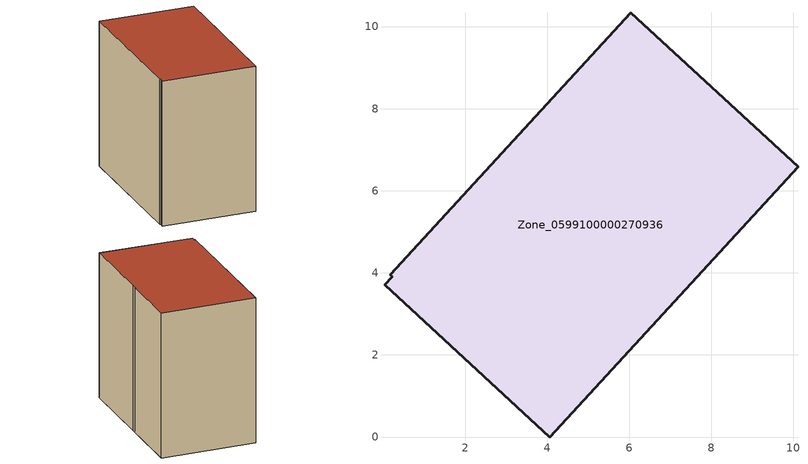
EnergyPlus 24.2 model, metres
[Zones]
Zone_0599100000270936
 floor ground (C_G): 4.06,0 0.04,3.72 0.22,3.91 0.18,3.95 6.04,10.33 10.11,6.58 7.51,3.75 7.38,3.6 z0
 wall outside (C_F): 10.11,6.58 6.04,10.33 0.18,3.95 0.22,3.91 0.04,3.72 4.06,0 7.38,3.6 7.51,3.75 10.11,6.58 z0:8.57
 roof outside (C_R): 4.06,0 7.38,3.6 7.51,3.75 10.11,6.58 6.04,10.33 0.18,3.95 0.22,3.91 0.04,3.72 z8.57
[BUILDING]
Pand.0599100000270936: North Axis=0; Terrain=City; Loads Convergence Tolerance Value=0.04; Temperature Convergence Tolerance Value=0.4; Solar Distribution=FullExterior; Maximum Number of Warmup Days=25; Minimum Number of Warmup Days=1
[Site:Location]
Rotterdam.The.Hague.AP_ZH_NLD Design_Conditions: Latitude=51.96; Longitude=4.45; Time Zone=1; Elevation=-4.5
[SITE:GROUNDTEMPERATURE:BUILDINGSURFACE]
18, 18, 18, 18, 18, 18, 18, 18, 18, 18, 18, 18
[MATERIAL] Thermal Absorptance=0.9; Solar Absorptance=0.7; Visible Absorptance=0.7
Name | Roughness | Thickness | Conductivity | Density | Specific Heat
G.TC.1975-1991 | MediumSmooth | 0.15 | 0.288461 | 540 | 1210
F.TC.1975-1991 | Rough | 0.3 | 0.230769 | 1920 | 840
R.TC.1975-1991 | MediumRough | 0.2 | 0.153846 | 1500 | 1000
[CONSTRUCTION]
C_G: G.TC.1975-1991
C_F: F.TC.1975-1991
C_R: R.TC.1975-1991
[ZONE]
Zone_0599100000270936: Type=1; Multiplier=1; Ceiling Height=Autocalculate; Volume=Autocalculate; Floor Area=autocalculate; Part of Total Floor Area=Yes
[ZONEINFILTRATION:DESIGNFLOWRATE]
Infil_Zone_0599100000270936: Zone or ZoneList or Space or SpaceList=Zone_0599100000270936; Schedule=AlwaysOn; Design Flow Rate Calculation Method=Flow/Area; Flow Rate per Floor Area=0.003; Constant Term Coefficient=1; Temperature Term Coefficient=0; Velocity Term Coefficient=0; Velocity Squared Term Coefficient=0
[HVACTEMPLATE:ZONE:IDEALLOADSAIRSYSTEM]
Zone_0599100000270936: Maximum Heating Supply Air Temperature=50; Minimum Cooling Supply Air Temperature=13; Maximum Heating Supply Air Humidity Ratio=0.0156; Minimum Cooling Supply Air Humidity Ratio=0.0077; Heating Limit=NoLimit; Cooling Limit=NoLimit; Dehumidification Control Type=ConstantSensibleHeatRatio; Cooling Sensible Heat Ratio=0.7; Dehumidification Setpoint=60; Humidification Control Type=None; Humidification Setpoint=30; Outdoor Air Method=None; Outdoor Air Flow Rate per Person=0.00944; Outdoor Air Flow Rate per Zone Floor Area=0; Outdoor Air Flow Rate per Zone=0; Demand Controlled Ventilation Type=None; Outdoor Air Economizer Type=NoEconomizer; Heat Recovery Type=None; Sensible Heat Recovery Effectiveness=0.7; Latent Heat Recovery Effectiveness=0.65
[ZONECONTROL:THERMOSTAT]
ThermostatControl_Zone_0599100000270936: Zone or ZoneList=Zone_0599100000270936; Control Type Schedule=DualSetpointControlType; Control 1=Thermostat_Zone_0599100000270936; Temperature Difference Between Cutout And Setpoint=0
[THERMOSTATSETPOINT:DUALSETPOINT]
Thermostat_Zone_0599100000270936: Heating Setpoint Temperature Schedule=HeatingSetpoint_Zone_0599100000270936; Cooling Setpoint Temperature Schedule=CoolingSetpoint_Zone_0599100000270936
[SCHEDULE:COMPACT]
HeatingSetpoint_Zone_0599100000270936: Through: 12/31, For: AllDays, Until: 24:00, 21
CoolingSetpoint_Zone_0599100000270936: Through: 12/31, For: AllDays, Until: 24:00, 24
DualSetpointControlType: Through: 12/31, For: AllDays, Until: 24:00, 4
AlwaysOn: Through: 12/31, For: AllDays, Until: 24:00, 1
